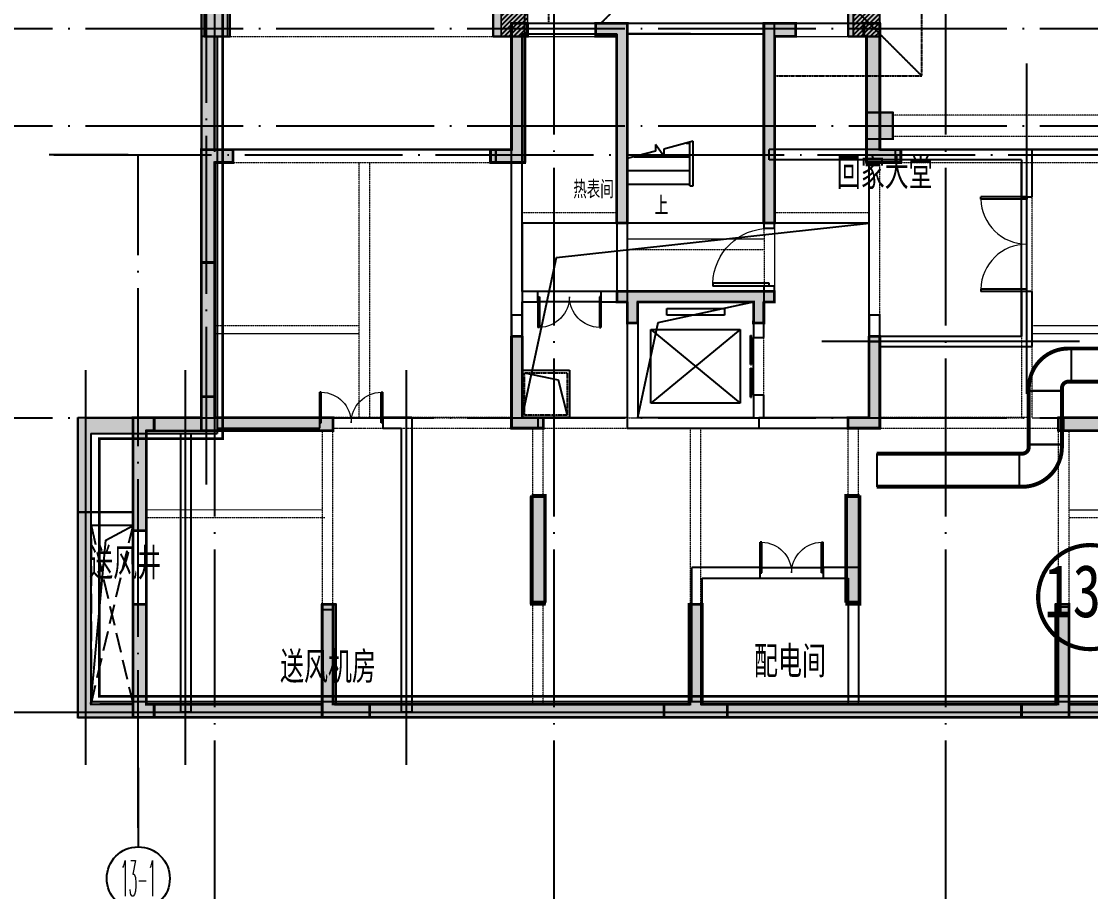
# Model space of a CAD drawing. Extents: x 290727 to 13733020, y 1731457 to 3643100.
# Drawn here: x 497639 to 517974, y 2138267 to 2154815 of the extents above; entities that cross this region are included whole.
import ezdxf
from ezdxf.enums import TextEntityAlignment as Align

# ---------------------------------------------------------------- set-up
doc = ezdxf.new("R2010")
doc.units = 0
doc.header["$LTSCALE"] = 10
for name, pattern in [('DASH', [0.35, 0.25, -0.1]), ('DASHED', [0.75, 0.5, -0.25]), ('DOTE', [2.42, 2, -0.2, 0.02, -0.2]), ('线型3', [500, 300, -200])]:
    doc.linetypes.add(name, pattern=pattern)
doc.layers.get('0').update_dxf_attribs({"linetype": 'CONTINUOUS'})
for name, color, linetype in [('AXIS', 3, 'CONTINUOUS'), ('AXIS_TEXT', 7, 'CONTINUOUS'), ('BEAM_CON', 4, 'CONTINUOUS'), ('BEAM_CONT', 4, 'CONTINUOUS'), ('BEAM_DASH', 144, 'DASHED'), ('BEAM_SE', 144, 'DASHED'), ('COLU', 2, 'CONTINUOUS'), ('COLUMN', 9, 'CONTINUOUS'), ('DIM_SYMB', 3, 'CONTINUOUS'), ('DOTE', 8, 'DOTE'), ('DUCT-排烟管', 2, 'CONTINUOUS'), ('DUCT-排烟管端线', 4, 'CONTINUOUS'), ('EVTR', 2, 'CONTINUOUS'), ('pl', 7, 'CONTINUOUS'), ('PUB_HATCH', 8, 'CONTINUOUS'), ('PUB_TEXT', 7, 'CONTINUOUS'), ('STAIR', 2, 'CONTINUOUS'), ('WALL', 255, 'CONTINUOUS'), ('WINDOW', 4, 'CONTINUOUS'), ('主楼楼号', 6, 'CONTINUOUS'), ('作业图', 4, 'CONTINUOUS'), ('文字', 4, 'CONTINUOUS'), ('板顶标高填充', 7, 'CONTINUOUS'), ('洞口边线', 7, 'CONTINUOUS'), ('防火分区示意线', 4, 'CONTINUOUS'), ('集水坑', 181, 'DASH'), ('风井', 211, 'CONTINUOUS')]:
    doc.layers.add(name, color=color, linetype=linetype)
doc.layers.add('DIM_MODI', color=6, linetype='CONTINUOUS', plot=False)
for name, color, linetype, lineweight in [('S_ConcWall', 8, 'CONTINUOUS', 35), ('S_DoorDash', 174, '线型3', 18), ('S_Hole', 9, 'CONTINUOUS', 18)]:
    doc.layers.add(name, color=color, linetype=linetype, lineweight=lineweight)
doc.layers.get('0').off()
doc.styles.add('_TCH_AXIS', font='COMPLEX', dxfattribs={"bigfont": 'GBCBIG'})
doc.styles.add('_TCH_DIM', font='SIMPLEX', dxfattribs={"bigfont": 'GBCBIG'})
doc.styles.add('COMPLEX', font='COMPLEX')
doc.styles.add('HNSJY', font='HNSJY-07', dxfattribs={"width": 0.8, "bigfont": 'HNSJY-HZ'})
doc.styles.add('黑体', font='simhei.ttf', dxfattribs={"width": 0.7})

# ---------------------------------------------------------------- blocks, each defined once
blk = doc.blocks.new('A$C55C93FC2')
at = {"layer": 'AXIS', "linetype": 'Continuous'}
for p, q in [((16384.1, 12200), (16384.1, 7471.4)), ((22834.1, 12200), (22834.1, 7471.4)), ((30284.1, 12200), (30284.1, 7471.4))]:
    blk.add_line(p, q, dxfattribs=at)
at = {"layer": 'DOTE', "linetype": 'DOTE', "ltscale": 150}
for p, q in [((16384.1, 127235.5), (16384.1, 12200)), ((22834.1, 127235.5), (22834.1, 12200)), ((30284.1, 127235.5), (30284.1, 12200)), ((10299.5, 28242.4), (252290.8, 28242.4)), ((10299.5, 26392.4), (252290.8, 26392.4)), ((10299.5, 20842.4), (46084.1, 20842.4)), ((10299.5, 15242.4), (252290.8, 15242.4))]:
    blk.add_line(p, q, dxfattribs=at)
blk = doc.blocks.new('A$C2FAB5E18')
h = blk.add_hatch()
h.set_pattern_fill('ANSI31', color=0, scale=0.1)
h.set_pattern_definition([(45, (-16487.80831, 96211.13157), (-0.11225320151, 0.11225320151), [])])
h.paths.add_polyline_path([(3600, 0), (3600, 2150), (3850, 2150), (3850, 250), (4500, 250), (4500, 0)])
h.paths.add_polyline_path([(21150, 3549), (21150, 5450), (21000, 5450), (21000, 5700), (21400, 5700), (21400, 3549)])
h.paths.add_polyline_path([(21150, 0), (20975, 0), (20975, 250), (21150, 250), (21150, 2150), (21400, 2150), (21400, 250), (21400, 0)])
h.paths.add_polyline_path([(1300, 5450), (1300, 6100), (1550, 6100), (1550, 5700), (3800, 5700), (3800, 5450)])
h.paths.add_polyline_path([(19850, 10550), (19500, 10550), (19500, 10800), (20100, 10800), (20100, 8650), (19850, 8650)])
h.paths.add_polyline_path([(14200, 13200), (14200, 10800), (14600, 10800), (14600, 10550), (13950, 10550), (13950, 12950), (13900, 12950), (13900, 13200)])
h.paths.add_polyline_path([(7450, 12950), (7450, 10550), (6800, 10550), (6800, 10800), (7200, 10800), (7200, 13200), (7500, 13200), (7500, 12950)])
h.paths.add_polyline_path([(19850, 5700), (19850, 6050), (20100, 6050), (20100, 5450), (17600, 5450), (17600, 5700)])
h.paths.add_polyline_path([(16900, 0), (16900, 250), (17550, 250), (17550, 2150), (17800, 2150), (17800, 0)])
h.paths.add_polyline_path([(10575, 0), (10100, 0), (10100, 250), (10575, 250), (10575, 2150), (10825, 2150), (10825, 250), (11300, 250), (11300, 0)])
h.paths.add_polyline_path([(1550, 10550), (1550, 8650), (1300, 8650), (1300, 10800), (1900, 10800), (1900, 10550)])
h.paths.add_polyline_path([(250, 5450), (250, 3550), (0, 3550), (0, 5700), (400, 5700), (400, 5450)])
h.paths.add_polyline_path([(0, 0), (0, 2150), (250, 2150), (250, 250), (400, 250), (400, 0)])
h.paths.add_polyline_path([(14000, 5700), (14000, 7250), (14200, 7250), (14200, 5500), (13600, 5500), (13600, 5700)])
h.paths.add_polyline_path([(7200, 5500), (7200, 7250), (7400, 7250), (7400, 5700), (7800, 5700), (7800, 5500)])
h.paths.add_polyline_path([(12200, 12950), (12200, 9400), (12000, 9400), (12000, 13200), (12600, 13200), (12600, 12950)])
h.paths.add_polyline_path([(8800, 12950), (8800, 13200), (9400, 13200), (9400, 9400), (9200, 9400), (9200, 12950)])
h.paths.add_polyline_path([(7575, 4200), (7825, 4200), (7825, 2150), (7575, 2150)])
h.paths.add_polyline_path([(13575, 4200), (13825, 4200), (13825, 2150), (13575, 2150)])
edge = h.paths.add_edge_path()
edge.add_line((11800, 7500), (11800, 7900))
edge.add_line((11800, 7900), (9600, 7900))
edge.add_line((9600, 7900), (11800, 7900))
edge.add_line((11800, 7900), (11800, 7500))
edge.add_line((11800, 7500), (12000, 7500))
edge.add_line((12000, 7500), (12000, 7900))
edge.add_line((12000, 7900), (12200, 7900))
edge.add_line((12200, 7900), (12200, 8100))
edge.add_line((12200, 8100), (12000, 8100))
h.paths.add_polyline_path([(9600, 7900), (11800, 7900)], flags=16)
h.paths.add_polyline_path([(11800, 7500), (11800, 7900)], flags=17)
edge = h.paths.add_edge_path()
edge.add_line((9400, 7900), (9400, 7500))
edge.add_line((9400, 7500), (9600, 7500))
edge.add_line((9600, 7500), (9600, 7900))
edge.add_line((12000, 8100), (9400, 8100))
edge.add_line((9400, 8100), (9200, 8100))
edge.add_line((9200, 8100), (9200, 7900))
edge.add_line((9200, 7900), (9400, 7900))
h = blk.add_hatch(color=0)
h.dxf.hatch_style = 1
h.paths.add_polyline_path([(11800, 7900), (11800, 7500), (12000, 7500), (12000, 7900), (12200, 7900), (12200, 8100), (9200, 8100), (9200, 7900), (9400, 7900), (9400, 7500), (9600, 7500), (9600, 7900)])
at = {"layer": 'S_ConcWall', "color": 0, "lineweight": 35, "ltscale": 1}
for points in [[(7450, 12950), (7450, 10550), (6800, 10550), (6800, 10800), (7200, 10800), (7200, 13200), (7500, 13200), (7500, 12950)], [(8800, 12950), (8800, 13200), (9400, 13200), (9400, 9400), (9200, 9400), (9200, 12950)], [(12200, 12950), (12200, 9400), (12000, 9400), (12000, 13200), (12600, 13200), (12600, 12950)], [(14200, 13200), (14200, 10800), (14600, 10800), (14600, 10550), (13950, 10550), (13950, 12950), (13900, 12950), (13900, 13200)], [(1550, 10550), (1550, 8650), (1300, 8650), (1300, 10800), (1900, 10800), (1900, 10550)], [(7200, 5500), (7200, 7250), (7400, 7250), (7400, 5700), (7800, 5700), (7800, 5500)], [(14000, 5700), (14000, 7250), (14200, 7250), (14200, 5500), (13600, 5500), (13600, 5700)], [(1300, 5450), (1300, 6100), (1550, 6100), (1550, 5700), (3800, 5700), (3800, 5450)], [(19850, 5700), (19850, 6050), (20100, 6050), (20100, 5450), (17600, 5450), (17600, 5700)], [(250, 5450), (250, 3550), (0, 3550), (0, 5700), (400, 5700), (400, 5450)], [(7575, 4200), (7825, 4200), (7825, 2150), (7575, 2150)], [(13575, 4200), (13825, 4200), (13825, 2150), (13575, 2150)], [(0, 0), (0, 2150), (250, 2150), (250, 250), (400, 250), (400, 0)], [(3600, 0), (3600, 2150), (3850, 2150), (3850, 250), (4500, 250), (4500, 0)], [(10575, 0), (10100, 0), (10100, 250), (10575, 250), (10575, 2150), (10825, 2150), (10825, 250), (11300, 250), (11300, 0)], [(16900, 0), (16900, 250), (17550, 250), (17550, 2150), (17800, 2150), (17800, 0)]]:
    blk.add_lwpolyline(points, close=True, dxfattribs=at)
at = {"layer": 'S_ConcWall', "color": 0}
blk.add_lwpolyline([(11800, 7900), (11800, 7500), (12000, 7500), (12000, 7900), (12200, 7900), (12200, 8100), (9200, 8100), (9200, 7900), (9400, 7900), (9400, 7500), (9600, 7500), (9600, 7900)], close=True, dxfattribs=at)
blk = doc.blocks.new('A$C40B84A1C')
at = {"layer": 'DIM_SYMB'}
blk.add_lwpolyline([(525, 2010, 0, 0, 0), (525, 2360, 80, 0, 0), (525, 2660, 0, 0, 0)], format="xyseb", dxfattribs=at)
at = {"layer": 'STAIR'}
for p, q in [((439, 2894), (438, 2767)), ((592, 2673), (439, 2894)), ((1150, 2955), (593, 2808)), ((1017, 2920), (1090, 2920)), ((1090, 2110), (1090, 2939)), ((1150, 2140), (1150, 2955)), ((1150, 2110), (1150, 2955)), ((438, 2767), (-100, 2625)), ((33, 2660), (1090, 2660)), ((593, 2808), (592, 2673)), ((-100, 2140), (-100, 2625)), ((-100, 2400), (1090, 2400)), ((-100, 2140), (1090, 2140)), ((1090, 2110), (1150, 2110))]:
    blk.add_line(p, q, dxfattribs=at)
at = {"layer": 'PUB_TEXT', "style": '_TCH_DIM'}
blk.add_text('上', height=357, dxfattribs=at).set_placement((421, 1555))
blk = doc.blocks.new('$DorLib2D$00000127')
at = {"color": 0, "linetype": 'Continuous'}
for p, q in [((-0.033, 0.795, -93.75), (-0.533, 0.795, -93.75)), ((-0.533, 0.795, -93.75), (-0.533, 0.69, -93.75)), ((-0.033, 0.795, -93.75), (-0.033, 0.69, -93.75)), ((0.033, 0.795, -93.75), (0.033, 0.69, -93.75)), ((0.533, 0.795, -93.75), (0.033, 0.795, -93.75)), ((0.533, 0.795, -93.75), (0.533, 0.69, -93.75)), ((-0.033, 0.69, -93.75), (-0.533, 0.69, -93.75)), ((0.533, 0.69, -93.75), (0.033, 0.69, -93.75)), ((0.5, 0.5, -93.75), (-0.5, 0.5, -93.75))]:
    blk.add_line(p, q, dxfattribs=at)
blk = doc.blocks.new('$DorLib2D$00000002')
for p, q in [((-0.5, 0), (-0.5, 0.4875)), ((-0.475, 0.4875), (-0.5, 0.4875)), ((-0.475, 0), (-0.475, 0.4875)), ((0.475, 0), (0.475, 0.4875)), ((0.475, 0.4875), (0.5, 0.4875)), ((0.5, 0), (0.5, 0.4875)), ((-0.5, 0), (-0.475, 0)), ((0.5, 0), (0.475, 0))]:
    blk.add_line(p, q)
at = {"lineweight": 13}
for centre, start, end in [((-0.4875, 0), 0, 88.53072), ((0.4875, 0), 91.46928, 180)]:
    blk.add_arc(centre, 0.4875, start, end, dxfattribs=at)
blk = doc.blocks.new('$DorLib2D$00000001')
for p, q in [((0.45, 0.975), (0.5, 0.975)), ((0.45, 0), (0.45, 0.975)), ((0.5, 0), (0.5, 0.975)), ((0.5, 0), (0.45, 0))]:
    blk.add_line(p, q)
at = {"lineweight": 13}
blk.add_arc((0.475, 0), 0.975, 91.4693, 180, dxfattribs=at)
blk = doc.blocks.new('A$C26CF02E8')
at = {"layer": '风井', "linetype": 'DASH', "ltscale": 150}
for p, q in [((8415, 19665), (9215, 16265)), ((8415, 16265), (9215, 19665))]:
    blk.add_line(p, q, dxfattribs=at)
at = {"layer": '风井', "linetype": 'DASH', "ltscale": 150, "flags": 128}
blk.add_lwpolyline([(8415, 16265), (9215, 16265), (9215, 19665), (8415, 19665)], close=True, dxfattribs=at)
blk = doc.blocks.new('_FZH')
blk.add_lwpolyline([(-0.5, -0.5), (0.5, -0.5), (0.5, 0.5), (-0.5, 0.5)], close=True)
at = {"layer": 'PUB_HATCH'}
blk.add_solid([(-0.5, -0.5), (0.5, -0.5), (-0.5, 0.5), (0.5, 0.5)], dxfattribs=at)
blk = doc.blocks.new('_AXISO')
blk.add_circle((0, 0), 0.5)
at = {"layer": 'AXIS_TEXT', "style": 'COMPLEX', "width": 1.041667}
blk.add_attdef('A', text='', height=0.56, dxfattribs=at).set_placement((-0.25, -0.28), (0.25, -0.28), align=Align.FIT)
blk = doc.blocks.new('车库建筑作业图')
at = {"layer": 'PUB_HATCH', "linetype": 'Continuous'}
for points in [[(501112, 2154780), (501112, 2155030), (501362, 2155030), (501362, 2158080), (501062, 2158080), (501062, 2158330), (501062, 2158330), (501062, 2154780)], [(501362, 2154530), (501112, 2154530), (501112, 2154780), (501062, 2154780), (501062, 2147280), (501362, 2146980)], [(498962, 2146980), (498712, 2147280), (498712, 2141580), (498962, 2141880)], [(498712, 2147280), (498962, 2146980), (500762, 2146980), (500762, 2147280)], [(500762, 2147280), (500762, 2146980), (501362, 2146980), (501062, 2147280)], [(498962, 2141880), (498712, 2141580), (503462, 2141580), (503462, 2141880)], [(503462, 2141880), (503462, 2141580), (510488, 2141580), (510488, 2141880)], [(510488, 2141880), (510488, 2141580), (513462, 2141580), (513462, 2141880)], [(513462, 2141880), (513462, 2141580), (521062, 2141580), (521062, 2141880)]]:
    blk.add_hatch(color=256, dxfattribs=at).paths.add_polyline_path(points)
blk.add_lwpolyline([(508062, 2148180), (508062, 2147280), (507162, 2147280), (507162, 2148180)], close=True)
blk.add_lwpolyline([(507207, 2148135), (507850, 2147996), (508017, 2147325)])
at = {"layer": 'AXIS'}
for p, q in [((499668, 2152280), (498168, 2152280)), ((499862, 2140618), (499862, 2139118))]:
    blk.add_line(p, q, dxfattribs=at)
at = {"layer": 'DIM_MODI', "linetype": 'Continuous'}
for p, q in [((501062, 2147280), (501062, 2168380)), ((498712, 2141578), (498712, 2147280)), ((498712, 2147280), (501062, 2147280)), ((522262, 2141580), (498712, 2141578))]:
    blk.add_line(p, q, dxfattribs=at)
at = {"layer": 'DOTE', "ltscale": 150}
for p, q in [((501162, 2146007), (501162, 2155125)), ((498257, 2152280), (525093, 2152280)), ((499862, 2139480), (499862, 2152280)), ((495862, 2141680), (529133, 2141680))]:
    blk.add_line(p, q, dxfattribs=at)
at = {"layer": 'DOTE', "linetype": 'Continuous', "ltscale": 150}
for p, q in [((516762, 2147730), (516762, 2154012)), ((517762, 2148730), (512862, 2148730)), ((498862, 2140680), (498862, 2148180)), ((500762, 2140680), (500762, 2148180)), ((504962, 2140680), (504962, 2148180))]:
    blk.add_line(p, q, dxfattribs=at)
at = {"layer": 'EVTR'}
for p, q in [((509912, 2149230), (509912, 2149355)), ((509912, 2149355), (511012, 2149355)), ((511012, 2149230), (509912, 2149230)), ((511012, 2149355), (511012, 2149230)), ((509612, 2148955), (511312, 2148955)), ((509612, 2147555), (509612, 2148955)), ((509612, 2148955), (511312, 2147555)), ((511312, 2148955), (509612, 2147555)), ((511312, 2148955), (511312, 2147555)), ((511312, 2147555), (509612, 2147555))]:
    blk.add_line(p, q, dxfattribs=at)
blk.add_lwpolyline([(513762, 2148830), (513762, 2152130)], dxfattribs=at)
at = {"layer": 'WALL', "linetype": 'Continuous'}
for p, q in [((501062, 2158330), (501062, 2154780)), ((501062, 2154780), (501062, 2147280)), ((501362, 2154530), (501362, 2146980)), ((516862, 2152380), (511862, 2152380)), ((511862, 2152180), (511862, 2152380)), ((516862, 2151480), (516862, 2152380)), ((516662, 2152180), (511862, 2152180)), ((516662, 2152180), (516662, 2151480)), ((516662, 2151480), (516862, 2151480)), ((516862, 2149680), (516662, 2149680)), ((516662, 2149680), (516662, 2148830)), ((516862, 2148630), (516862, 2149680)), ((513762, 2148830), (516662, 2148830)), ((513762, 2148830), (513762, 2147280)), ((513962, 2148630), (516862, 2148630)), ((513962, 2148630), (513962, 2147080)), ((498712, 2147280), (498712, 2141580)), ((498712, 2147280), (500762, 2147280)), ((500762, 2147280), (501062, 2147280)), ((503312, 2147280), (501362, 2147280)), ((503312, 2147080), (503312, 2147280)), ((505062, 2147280), (504512, 2147280)), ((504512, 2147280), (504512, 2147080)), ((505062, 2147280), (505062, 2141680)), ((511662, 2147280), (513762, 2147280)), ((511662, 2147280), (511662, 2147080)), ((498962, 2146980), (498962, 2141880)), ((498962, 2146980), (500762, 2146980)), ((500662, 2146980), (500662, 2141680)), ((500762, 2146980), (501362, 2146980)), ((500862, 2146980), (500862, 2141680)), ((501362, 2147080), (503312, 2147080)), ((504512, 2147080), (504862, 2147080)), ((504862, 2147080), (504862, 2141680)), ((511662, 2147080), (513962, 2147080)), ((510388, 2141880), (510388, 2144428)), ((511688, 2144428), (510388, 2144428)), ((511688, 2144228), (511688, 2144428)), ((513562, 2144428), (512888, 2144428)), ((512888, 2144428), (512888, 2144228)), ((513562, 2144428), (513562, 2141880)), ((510588, 2141880), (510588, 2144228)), ((510588, 2144228), (511688, 2144228)), ((512888, 2144228), (513362, 2144228)), ((513362, 2144228), (513362, 2141880)), ((503362, 2143628), (503362, 2141880)), ((503562, 2143628), (503362, 2143628)), ((503562, 2143628), (503562, 2141880)), ((498962, 2141880), (503462, 2141880)), ((503462, 2141880), (510488, 2141880)), ((510488, 2141880), (513462, 2141880)), ((513462, 2141880), (521062, 2141880)), ((500862, 2141680), (500662, 2141680)), ((505062, 2141680), (504862, 2141680)), ((498712, 2141580), (503462, 2141580)), ((503462, 2141580), (510488, 2141580)), ((510488, 2141580), (513462, 2141580)), ((513462, 2141580), (521062, 2141580))]:
    blk.add_line(p, q, dxfattribs=at)
at = {"layer": 'WALL'}
for p, q in [((506962, 2154780), (509062, 2154780)), ((506962, 2149580), (506962, 2154780)), ((509062, 2154780), (511962, 2154780)), ((511962, 2150880), (511962, 2154780)), ((507162, 2154580), (508962, 2154580)), ((507162, 2149680), (507162, 2154580)), ((508962, 2154580), (508962, 2149680)), ((509162, 2154580), (509162, 2149680)), ((509162, 2154580), (511762, 2154580)), ((511762, 2154580), (511762, 2150880)), ((511762, 2150880), (511962, 2150880)), ((507462, 2149680), (507162, 2149680)), ((507462, 2149480), (507462, 2149680)), ((508962, 2149680), (508662, 2149680)), ((508662, 2149680), (508662, 2149480)), ((509262, 2149680), (509162, 2149680)), ((511662, 2149680), (509262, 2149680)), ((511762, 2149680), (511662, 2149680)), ((511962, 2149780), (511762, 2149780)), ((511762, 2149780), (511762, 2149680)), ((511962, 2149480), (511962, 2149780)), ((506962, 2147080), (506962, 2149580)), ((507162, 2147280), (507162, 2149480)), ((507162, 2149480), (507462, 2149480)), ((508662, 2149480), (509062, 2149480)), ((509162, 2149480), (509062, 2149480)), ((509162, 2149480), (509162, 2147080)), ((509362, 2149480), (509362, 2147280)), ((511562, 2149480), (509362, 2149480)), ((511562, 2149480), (511562, 2148805)), ((511762, 2148805), (511762, 2149480)), ((511962, 2149480), (511762, 2149480)), ((511562, 2148805), (511762, 2148805)), ((513762, 2147280), (513762, 2148730)), ((513762, 2148730), (513962, 2148730)), ((513962, 2147080), (513962, 2148730)), ((511762, 2147705), (511562, 2147705)), ((511562, 2147705), (511562, 2147280)), ((511762, 2147280), (511762, 2147705)), ((507162, 2147280), (507462, 2147280)), ((507462, 2147280), (507462, 2147080)), ((509362, 2147280), (511562, 2147280)), ((511762, 2147280), (513762, 2147280)), ((506962, 2147080), (507462, 2147080)), ((509162, 2147080), (511662, 2147080)), ((511662, 2147080), (513962, 2147080))]:
    blk.add_line(p, q, dxfattribs=at)
at = {"layer": 'WINDOW'}
for p, q in [((508662, 2149680), (507462, 2149680)), ((508662, 2149480), (507462, 2149480))]:
    blk.add_line(p, q, dxfattribs=at)
at = {"layer": 'WINDOW', "linetype": 'Continuous'}
for p, q in [((511688, 2144428), (512888, 2144428)), ((511688, 2144228), (512888, 2144228))]:
    blk.add_line(p, q, dxfattribs=at)
at = {"layer": 'WINDOW'}
blk.add_lwpolyline([(510362, 2154580), (509162, 2154580)], dxfattribs=at)
at = {"layer": 'WINDOW', "linetype": 'DASH'}
blk.add_lwpolyline([(508017, 2148135), (508017, 2147325), (507207, 2147325), (507207, 2148135)], close=True, dxfattribs=at)
at = {"layer": '主楼楼号', "const_width": 79.2, "elevation": -1}
blk.add_lwpolyline([(516975, 2143867, 1), (518955, 2143867, 1)], format="xyb", close=True, dxfattribs=at)
at = {"layer": '文字', "linetype": 'Continuous'}
for p, q in [((513762, 2148828), (513762, 2152128)), ((516662, 2148828), (516662, 2152128))]:
    blk.add_line(p, q, dxfattribs=at)
at = {"layer": '防火分区示意线', "linetype": 'DASH', "ltscale": 300, "const_width": 50}
blk.add_lwpolyline([(501469, 2171580), (501469, 2146880), (499119, 2146880), (499119, 2141980), (527519, 2141980), (527519, 2146892), (527519, 2146892), (527519, 2158480), (530769, 2158480), (530769, 2168881), (512048, 2168881), (512048, 2171580)], close=True, dxfattribs=at)
at = {"layer": '集水坑'}
for p, q in [((508662, 2154780), (510662, 2156780)), ((511762, 2156780), (514762, 2153780))]:
    blk.add_line(p, q, dxfattribs=at)
for points in [[(507662, 2157880), (507662, 2154780)], [(511962, 2153780), (514762, 2153780), (514762, 2157880)]]:
    blk.add_lwpolyline(points, dxfattribs=at)
at = {"color": 8}
blk.add_blockref('A$C2FAB5E18', (499762, 2141580), dxfattribs=at)
blk.add_blockref('A$C40B84A1C', (509262, 2149580))
at = {"layer": 'AXIS'}
ref = blk.add_blockref('_AXISO', (499862, 2138518), dxfattribs=dict(at, xscale=1200, yscale=1200, zscale=1200))
ref.add_attrib('A', '13-1', dxfattribs={"layer": 'AXIS_TEXT', "height": 678.8, "style": '_TCH_AXIS', "width": 0.304348}).set_placement((499523, 2138178), (500202, 2138178), align=Align.FIT)
at = {"layer": 'COLUMN', "linetype": 'Continuous', "rotation": 270}
for p, xscale, yscale, zscale in [((506912, 2154830), 600.9465563669801, 600, 600), ((513662, 2154830), 600.9465563669801, 599.9720663589542, 599.9720663589542), ((501362, 2154780), 500, 500, 500), ((513962, 2152830), 500, 500, 500)]:
    blk.add_blockref('_FZH', p, dxfattribs=dict(at, xscale=xscale, yscale=yscale, zscale=zscale))
at = {"layer": 'WINDOW', "linetype": 'Continuous'}
for p, xscale, yscale, zscale, rotation in [((516762, 2150580), 1800, 1800, 1800, 90), ((503912, 2147180), -1200, 1200, -1200, 359.9999397072212)]:
    blk.add_blockref('$DorLib2D$00000002', p, dxfattribs=dict(at, xscale=xscale, yscale=yscale, zscale=zscale, rotation=rotation))
at = {"layer": 'WINDOW'}
for name, p, xscale, yscale, zscale, rotation in [('$DorLib2D$00000001', (511862, 2150330), -1100, 1100, 1100, 90), ('$DorLib2D$00000002', (508062, 2149580), -1200, 1200, -1200, 180), ('$DorLib2D$00000127', (511662, 2148255), -1100, 200, 1100, 90)]:
    blk.add_blockref(name, p, dxfattribs=dict(at, xscale=xscale, yscale=yscale, zscale=zscale, rotation=rotation))
at = {"layer": 'WINDOW', "linetype": 'Continuous', "xscale": -1200, "yscale": 1200, "zscale": -1200}
blk.add_blockref('$DorLib2D$00000002', (512288, 2144328), dxfattribs=at)
at = {"layer": '文字', "linetype": 'Continuous'}
for name, p in [('A$C26CF02E8', (490548, 2125565)), ('A$C55C93FC2', (484928, 2126437))]:
    blk.add_blockref(name, p, dxfattribs=at)
at = {"layer": 'PUB_TEXT', "style": 'HNSJY', "width": 0.8}
blk.add_text('热表间', height=337.6, dxfattribs=at).set_placement((508135, 2151450))
at = {"layer": '主楼楼号', "style": '黑体', "width": 0.8}
blk.add_text('13#', height=1000, dxfattribs=at).set_placement((517087, 2143185, -1), align=Align.BOTTOM_LEFT)
at = {"layer": '文字', "linetype": 'Continuous', "style": 'HNSJY', "width": 0.8}
for s, p in [('回家大堂', (513146, 2151625)), ('送风井', (498928, 2144207)), ('送风机房', (502558, 2142234)), ('配电间', (511572, 2142338))]:
    blk.add_text(s, height=600, dxfattribs=at).set_placement(p)
blk = doc.blocks.new('13-l')
h = blk.add_hatch()
h.set_pattern_fill('ANSI31', color=0, scale=500)
h.set_pattern_definition([(45, (3308201.806, -713051.205), (-44.1941738, 44.1941738), [])])
h.paths.add_polyline_path([(601370, -778722), (601370, -778222), (600870, -778222), (600870, -778722)])
h = blk.add_hatch()
h.set_pattern_fill('ANSI31', color=0, scale=500)
h.set_pattern_definition([(45, (3314901.496, -713051.205), (-44.1941738, 44.1941738), [])])
h.paths.add_polyline_path([(608069, -778722), (608069, -778222), (607569, -778222), (607569, -778722)])
at = {"layer": 'AXIS', "color": 0, "const_width": 35}
for points in [[(600870, -778722), (601370, -778722), (601370, -778222), (600870, -778222), (600870, -778722)], [(608069, -778722), (608069, -778222), (607569, -778222), (607569, -778722), (608069, -778722)]]:
    blk.add_lwpolyline(points, dxfattribs=at)
at = {"layer": 'BEAM_CON', "color": 0, "lineweight": 18, "ltscale": 1}
for p, q in [((603270, -778672), (605869, -778672)), ((595770, -780872), (597470, -780872)), ((597470, -780872), (598270, -780872)), ((598270, -780872), (600670, -780872)), ((608469, -780872), (610870, -780872)), ((610870, -780872), (611669, -780872)), ((611669, -780872), (613370, -780872)), ((603070, -782272), (603070, -783572)), ((606069, -782272), (606070, -783572)), ((603270, -782572), (605869, -782572)), ((595170, -785572), (595170, -783022)), ((603469, -785972), (603470, -784171)), ((605669, -785972), (605669, -784171)), ((595420, -784372), (598170, -784371)), ((595420, -784372), (598170, -784371)), ((595420, -784372), (598170, -784371)), ((610970, -784371), (613670, -784372)), ((610970, -784371), (613720, -784372)), ((611020, -784371), (613720, -784372)), ((594270, -785972), (595170, -785972)), ((597320, -785972), (598170, -785972)), ((603369, -785972), (604570, -785972)), ((604570, -785972), (605769, -785972)), ((610970, -785972), (611820, -785972)), ((594120, -787722), (597470, -787721)), ((594120, -787722), (597470, -787721)), ((594120, -787722), (597470, -787721)), ((611670, -787722), (615020, -787722)), ((611670, -787722), (615020, -787722)), ((593870, -789522), (593870, -788122)), ((594270, -791672), (597470, -791672)), ((598370, -791672), (603970, -791672)), ((605170, -791672), (610770, -791672)), ((611670, -791672), (614869, -791672))]:
    blk.add_line(p, q, dxfattribs=at)
at = {"layer": 'BEAM_SE', "color": 0, "lineweight": 18, "ltscale": 1}
for p, q in [((603270, -778472), (605869, -778472)), ((595770, -781122), (597470, -781122)), ((597470, -781122), (598270, -781122)), ((598170, -785972), (598170, -781122)), ((598270, -781122), (600670, -781122)), ((598370, -785972), (598370, -781122)), ((601070, -784422), (601070, -781122)), ((601270, -784422), (601270, -781122)), ((607869, -784422), (607869, -781122)), ((608069, -784422), (608069, -781122)), ((608469, -781122), (610870, -781122)), ((610770, -785972), (610770, -781122)), ((610870, -781122), (611669, -781122)), ((610970, -785972), (610970, -781122)), ((611669, -781122), (613370, -781122)), ((601270, -782072), (603070, -782072)), ((606069, -782072), (607869, -782072)), ((601270, -782272), (603070, -782272)), ((603270, -782272), (603270, -783572)), ((605869, -782272), (605870, -783572)), ((606069, -782272), (607869, -782272)), ((603270, -782772), (605869, -782772)), ((595420, -785572), (595420, -783022)), ((595420, -784222), (598170, -784221)), ((595420, -784222), (598170, -784221)), ((603269, -785972), (603270, -784171)), ((605869, -785972), (605869, -784171)), ((610970, -784221), (613720, -784222)), ((611020, -784221), (613720, -784222)), ((598370, -785972), (601070, -785972)), ((601670, -785972), (603369, -785972)), ((605769, -785972), (607469, -785972)), ((608069, -785972), (610770, -785972)), ((594270, -786222), (595170, -786222)), ((597470, -789522), (597470, -786222)), ((597670, -789522), (597670, -786172)), ((597670, -786172), (598270, -786172)), ((598270, -786172), (601070, -786172)), ((601470, -787472), (601470, -786172)), ((601670, -787472), (601670, -786172)), ((601670, -786172), (603369, -786172)), ((603369, -786172), (604470, -786172)), ((604470, -789522), (604470, -786172)), ((604670, -786172), (605769, -786172)), ((604670, -789522), (604670, -786172)), ((605769, -786172), (607469, -786172)), ((607469, -787472), (607469, -786172)), ((607669, -787472), (607669, -786172)), ((608069, -786172), (610870, -786172)), ((610870, -786172), (611470, -786172)), ((611470, -789522), (611470, -786172)), ((611670, -789522), (611670, -786222)), ((594120, -787872), (597470, -787871)), ((594120, -787872), (597520, -787871)), ((611670, -787872), (615020, -787872)), ((594120, -789522), (594120, -788122)), ((601470, -791422), (601470, -789522)), ((601670, -791422), (601670, -789522)), ((607469, -791422), (607469, -789522)), ((607669, -791422), (607669, -789522)), ((594270, -791422), (597470, -791422)), ((598370, -791422), (603970, -791422)), ((605170, -791422), (610770, -791422)), ((611670, -791422), (614869, -791422))]:
    blk.add_line(p, q, dxfattribs=at)
at = {"layer": 'S_ConcWall', "color": 0, "lineweight": 35, "ltscale": 1, "const_width": 50}
for points in [[(601370, -778722), (601320, -778722), (601320, -781122), (600670, -781122), (600670, -780872), (601070, -780872), (601070, -778472), (601370, -778472)], [(603070, -778722), (602670, -778722), (602670, -778472), (603270, -778472), (603270, -782272), (603070, -782272)], [(606469, -778722), (606069, -778722), (606069, -782272), (605869, -782272), (605869, -778472), (606469, -778472)], [(607769, -778472), (608069, -778472), (608069, -780872), (608469, -780872), (608469, -781122), (607819, -781122), (607819, -778722), (607769, -778722)], [(595770, -781122), (595420, -781122), (595420, -783022), (595170, -783022), (595170, -780872), (595770, -780872)], [(601670, -786172), (601070, -786172), (601070, -784422), (601270, -784422), (601270, -785972), (601670, -785972)], [(607469, -785972), (607869, -785972), (607869, -784422), (608069, -784422), (608069, -786172), (607469, -786172)], [(597670, -786222), (595170, -786222), (595170, -785572), (595420, -785572), (595420, -785972), (597670, -785972)], [(611470, -785972), (613720, -785972), (613720, -785622), (613970, -785622), (613970, -786222), (611470, -786222)], [(594270, -786222), (594120, -786222), (594120, -788122), (593870, -788122), (593870, -785972), (594270, -785972)], [(601445, -789522), (601445, -787472), (601695, -787472), (601695, -789522)], [(607444, -789522), (607444, -787472), (607694, -787472), (607694, -789522)], [(594270, -791672), (593870, -791672), (593870, -789522), (594120, -789522), (594120, -791422), (594270, -791422)], [(598370, -791672), (597470, -791672), (597470, -789522), (597720, -789522), (597720, -791422), (598370, -791422)], [(603970, -791672), (603970, -791422), (604445, -791422), (604445, -789522), (604695, -789522), (604695, -791422), (605170, -791422), (605170, -791672), (604445, -791672)], [(610770, -791422), (611420, -791422), (611420, -789522), (611670, -789522), (611670, -791672), (610770, -791672)]]:
    blk.add_lwpolyline(points, close=True, dxfattribs=at)
for points in [[(595170, -783022), (595170, -785572)], [(595420, -783022), (595420, -785572)], [(594270, -785972), (595170, -785972)], [(594270, -786222), (595170, -786222)], [(593870, -788122), (593870, -789522)], [(594120, -788122), (594120, -789522)], [(594270, -791422), (597470, -791422)], [(598370, -791422), (603970, -791422)], [(605170, -791422), (610770, -791422)], [(611670, -791422), (614870, -791422)], [(594270, -791672), (597470, -791672)], [(598370, -791672), (603970, -791672)], [(605170, -791672), (610770, -791672)], [(611670, -791672), (614870, -791672)]]:
    blk.add_lwpolyline(points, dxfattribs=at)
at = {"layer": 'S_ConcWall', "color": 0, "const_width": 50}
for points in [[(603270, -783572), (603070, -783572), (603070, -783772), (603270, -783772)], [(605870, -783572), (605870, -783572), (603270, -783572)], [(605869, -783572), (606069, -783572), (606069, -783772), (605869, -783772)], [(603270, -783772), (603270, -784171), (603470, -784171), (603470, -783772), (605670, -783772), (605669, -784171), (605669, -784171)], [(603470, -783772), (605670, -783772), (605669, -784171), (605869, -784171), (605869, -783772)]]:
    blk.add_lwpolyline(points, dxfattribs=at)
at = {"layer": 'S_DoorDash', "color": 0, "linetype": 'Continuous', "lineweight": 18, "ltscale": 1}
for p, q in [((601370, -778472), (602670, -778472)), ((606469, -778472), (607769, -778472))]:
    blk.add_line(p, q, dxfattribs=at)
at = {"layer": 'S_DoorDash', "color": 0, "lineweight": 18, "ltscale": 1}
for p, q in [((601370, -778722), (602670, -778722)), ((606469, -778722), (607769, -778722))]:
    blk.add_line(p, q, dxfattribs=at)
at = {"layer": 'S_Hole', "color": 0, "ltscale": 1}
blk.add_lwpolyline([(603470, -785972), (605669, -785972), (605670, -783772), (603470, -783772), (603470, -785972)], close=True, dxfattribs=at)
blk = doc.blocks.new('A$C7FBF512A')
at = {"layer": 'DUCT-排烟管', "color": 0, "linetype": 'Continuous', "const_width": 75}
for points in [[(11980, -117834, 0.414214), (11224, -118590)], [(11980, -118464, 0.414214), (11854, -118590)]]:
    blk.add_lwpolyline(points, format="xyb", dxfattribs=at)
for points in [[(12030, -117834), (11980, -117834)], [(18049, -117834), (12030, -117834)], [(11224, -118590), (11224, -118640)], [(11854, -118640), (11854, -118590)], [(11980, -118464), (12030, -118464)], [(12030, -118464), (18049, -118464)], [(11224, -118640), (11224, -119658)], [(11854, -119658), (11854, -118640)], [(11224, -119708), (11224, -119658)], [(11854, -119658), (11854, -119708)], [(11048, -119834), (8334, -119834)], [(11048, -119834), (11098, -119834)], [(8334, -120464), (11048, -120464)], [(11098, -120464), (11048, -120464)]]:
    blk.add_lwpolyline(points, dxfattribs=at)
at = {"layer": 'DUCT-排烟管', "color": 0, "linetype": 'Continuous', "extrusion": (0, 0, -1), "const_width": 75}
for points in [[(-11854, -119708, 0.414214), (-11098, -120464)], [(-11224, -119708, 0.414214), (-11098, -119834)]]:
    blk.add_lwpolyline(points, format="xyb", dxfattribs=at)
at = {"layer": 'DUCT-排烟管端线', "color": 0, "linetype": 'Continuous'}
for p, q in [((12030, -117834), (12030, -118464)), ((12030, -117834), (12030, -118464)), ((11224, -118640), (11854, -118640)), ((11854, -118640), (11224, -118640)), ((11224, -119658), (11854, -119658)), ((11854, -119658), (11224, -119658)), ((8334, -119834), (8334, -120464)), ((11048, -120464), (11048, -119834)), ((11048, -120464), (11048, -119834))]:
    blk.add_line(p, q, dxfattribs=at)
blk = doc.blocks.new('梁图-10.22')
at = {"color": 0}
blk.add_lwpolyline([(-1610974, 189708), (-1612024, 189708), (-1612024, 185808), (-1610974, 185806), (-1589574, 185806), (-1589574, 191507), (-1590872, 191508), (-1590874, 196606), (-1596770, 196608), (-1596774, 199006), (-1603774, 199006), (-1603774, 196606), (-1609674, 196606), (-1609674, 191508), (-1610974, 191508), (-1610974, 189708)], dxfattribs=at)
at = {"layer": 'BEAM_CONT', "color": 0, "lineweight": 18}
for p, q in [((-1602174, 199009), (-1603524, 199008)), ((-1601574, 198809), (-1598974, 198809)), ((-1606574, 196609), (-1609074, 196609)), ((-1604074, 196609), (-1606574, 196609)), ((-1593974, 196609), (-1596474, 196609)), ((-1603574, 195209), (-1601774, 195209)), ((-1603574, 193459), (-1603574, 195209)), ((-1601574, 195209), (-1598974, 195209)), ((-1598774, 195209), (-1596974, 195209)), ((-1596974, 195209), (-1596974, 193459)), ((-1601574, 193309), (-1601575, 191509)), ((-1601375, 191509), (-1601374, 193309)), ((-1599174, 193309), (-1599175, 191509)), ((-1601575, 191509), (-1603174, 191509)), ((-1600274, 191509), (-1601375, 191509)), ((-1599175, 191509), (-1600274, 191509)), ((-1597374, 191509), (-1598975, 191509))]:
    blk.add_line(p, q, dxfattribs=at)
at = {"layer": 'BEAM_DASH', "color": 0, "lineweight": 18}
for p, q in [((-1598974, 199009), (-1601574, 199009)), ((-1597374, 199008), (-1598374, 199009)), ((-1609174, 198758), (-1604124, 198758)), ((-1603524, 198758), (-1602174, 198759)), ((-1598374, 198759), (-1597374, 198758)), ((-1591224, 197258), (-1596524, 197258)), ((-1596524, 196858), (-1591224, 196858)), ((-1603774, 196358), (-1603774, 195309)), ((-1603574, 195409), (-1603574, 196358)), ((-1596974, 196358), (-1596974, 195409)), ((-1603774, 195309), (-1603774, 193459)), ((-1606574, 191509), (-1607274, 191509)), ((-1603774, 191509), (-1606574, 191509)), ((-1593974, 191509), (-1596774, 191509)), ((-1607174, 191309), (-1606574, 191309)), ((-1601475, 191309), (-1600374, 191309)), ((-1600174, 191309), (-1599075, 191309)), ((-1599075, 191309), (-1597374, 191309)), ((-1597374, 188009), (-1597374, 186059)), ((-1597174, 186059), (-1597174, 188009))]:
    blk.add_line(p, q, dxfattribs=at)
at = {"layer": 'COLU', "color": 0, "const_width": 40}
for points in [[(-1603524, 199359), (-1604124, 199359), (-1604124, 198759), (-1603524, 198759)], [(-1596774, 199359), (-1597374, 199359), (-1597374, 198759), (-1596774, 198759)], [(-1609174, 199259), (-1609674, 199259), (-1609674, 198759), (-1609174, 198759)], [(-1596524, 197308), (-1597024, 197308), (-1597024, 196808), (-1596524, 196808)]]:
    blk.add_lwpolyline(points, close=True, dxfattribs=at)
at = {"layer": 'WALL', "color": 0, "const_width": 40}
for points in [[(-1601574, 195209), (-1601574, 199009), (-1602174, 199009), (-1602174, 198759), (-1601774, 198759), (-1601774, 195209)], [(-1598774, 195209), (-1598774, 198759), (-1598374, 198759), (-1598374, 199009), (-1598974, 199009), (-1598974, 195209)], [(-1601374, 193309), (-1601374, 193709), (-1599174, 193709), (-1599174, 193309), (-1598974, 193309), (-1598974, 193909), (-1601574, 193909), (-1601574, 193309)], [(-1603174, 191309), (-1603174, 191509), (-1603574, 191509), (-1603574, 193459), (-1603774, 193459), (-1603774, 191309)], [(-1596774, 191309), (-1596774, 193459), (-1596974, 193459), (-1596974, 191509), (-1597374, 191509), (-1597374, 191309)], [(-1593274, 191259), (-1590874, 191258), (-1590874, 191859), (-1591124, 191859), (-1591124, 191508), (-1593274, 191509)], [(-1603124, 188009), (-1603124, 190034), (-1603374, 190034), (-1603374, 188009)], [(-1597174, 188009), (-1597174, 190034), (-1597424, 190034), (-1597424, 188009)], [(-1611774, 189458), (-1610974, 189458), (-1610974, 186059), (-1611774, 186058)]]:
    blk.add_lwpolyline(points, close=True, dxfattribs=at)
for points in [[(-1589824, 191009), (-1589824, 186059), (-1593174, 186059), (-1593174, 187909), (-1593374, 187909), (-1593374, 186059), (-1600174, 186059), (-1600174, 187959), (-1600374, 187959), (-1600374, 186059), (-1607174, 186059), (-1607174, 187959), (-1607374, 187959), (-1607374, 186059), (-1610724, 186059), (-1610724, 191259), (-1607174, 191259), (-1607174, 191509), (-1609424, 191509), (-1609424, 196358), (-1609074, 196359), (-1609074, 196609), (-1609424, 196608), (-1609424, 198759)], [(-1609674, 198759), (-1609674, 191509)], [(-1604074, 196359), (-1603524, 196358), (-1603524, 198759)], [(-1603774, 198759), (-1603774, 196608)], [(-1597024, 198759), (-1597024, 197308)], [(-1596774, 197308), (-1596774, 198759)], [(-1597024, 196358), (-1596474, 196359), (-1596474, 196609), (-1596774, 196608), (-1596774, 196808)], [(-1597024, 196808), (-1597024, 196358)], [(-1603774, 196608), (-1604074, 196609), (-1604074, 196359)], [(-1610974, 191509), (-1610974, 189708)], [(-1609674, 191509), (-1610974, 191509)], [(-1610974, 189708), (-1612024, 189708), (-1612024, 185808), (-1588674, 185808)]]:
    blk.add_lwpolyline(points, dxfattribs=at)
at = {"layer": '板顶标高填充', "color": 0, "linetype": 'Continuous', "flags": 128}
blk.add_lwpolyline([(-1609674, 216807), (-1609674, 196607), (-1603774, 196607), (-1603774, 199007), (-1596774, 199007), (-1596770, 196607), (-1590875, 196598), (-1590872, 191507), (-1589574, 191507), (-1589574, 185807), (-1582824, 185807), (-1582824, 202307), (-1579974, 202307), (-1579974, 214357), (-1587874, 214355), (-1587874, 216807), (-1609674, 216808)], dxfattribs=at)
at = {"layer": '洞口边线', "color": 0}
for points in [[(-1596974, 195209), (-1603574, 195209), (-1603574, 191509), (-1602920, 194555), (-1596974, 195209)], [(-1599174, 193709), (-1601374, 193709), (-1601374, 191509), (-1600985, 193320), (-1599174, 193709)], [(-1610974, 189458), (-1611774, 189458), (-1611774, 186058), (-1611491, 189175), (-1610974, 189458)]]:
    blk.add_lwpolyline(points, close=True, dxfattribs=at)

msp = doc.modelspace()

# ---------------------------------------------------------------- block references
at = {"layer": 'pl', "color": 8, "linetype": 'ByBlock'}
msp.add_blockref('13-l', (-94107, 2933251, 0), dxfattribs=at)
at = {"layer": '作业图', "color": 8, "linetype": 'ByBlock', "extrusion": (8.37508e-20, 6.90696e-07, 1)}
msp.add_blockref('梁图-10.22', (2110736, 1955772, 0), dxfattribs=at)
at = {"layer": '作业图', "linetype": 'Continuous'}
msp.add_blockref('车库建筑作业图', (0, 0), dxfattribs=at)
at = {"layer": '文字', "color": 8}
msp.add_blockref('A$C7FBF512A', (505574, 2266429), dxfattribs=at)

doc.saveas('drawing.dxf')
